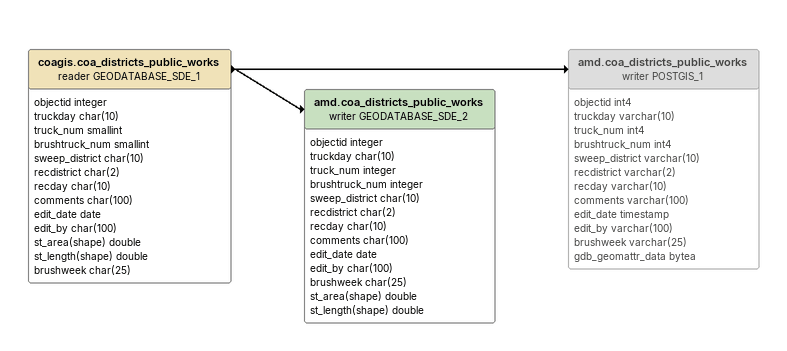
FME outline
coagis.coa_districts_public_works (reader GEODATABASE_SDE_1)
    attributes: objectid integer, truckday char(10), truck_num smallint, brushtruck_num smallint, sweep_district char(10), recdistrict char(2), recday char(10), comments char(100), edit_date date, edit_by char(100), st_area(shape) double, st_length(shape) double, brushweek char(25)
    -> amd.coa_districts_public_works (writer POSTGIS_1)
    -> amd.coa_districts_public_works (writer GEODATABASE_SDE_2)
amd.coa_districts_public_works (writer POSTGIS_1) [off]
    attributes: objectid int4, truckday varchar(10), truck_num int4, brushtruck_num int4, sweep_district varchar(10), recdistrict varchar(2), recday varchar(10), comments varchar(100), edit_date timestamp, edit_by varchar(100), brushweek varchar(25), gdb_geomattr_data bytea
amd.coa_districts_public_works (writer GEODATABASE_SDE_2)
    attributes: objectid integer, truckday char(10), truck_num integer, brushtruck_num integer, sweep_district char(10), recdistrict char(2), recday char(10), comments char(100), edit_date date, edit_by char(100), brushweek char(25), st_area(shape) double, st_length(shape) double
